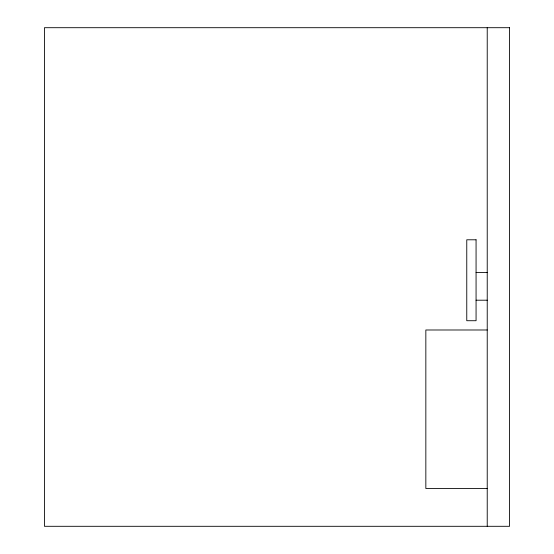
<?xml version="1.0" encoding="UTF-8"?>
<svg xmlns="http://www.w3.org/2000/svg" width="554" height="554" viewBox="0 0 554 554"><rect width="100%" height="100%" fill="white"/><g stroke="black" fill="none" stroke-linecap="round" stroke-linejoin="round"><path stroke-width="0.83" d="M476.066 272.485L487.229 272.485M476.066 300.206L487.229 300.206M487.229 329.99L425.839 329.99L425.839 488.503L487.229 488.503M487.229 27.7L487.229 526.3M509.555 27.7L44.445 27.7L44.445 526.3L509.555 526.3L509.555 27.7M476.066 239.792L466.766 239.792L466.766 320.718L476.066 320.718L476.066 239.792"/></g></svg>
